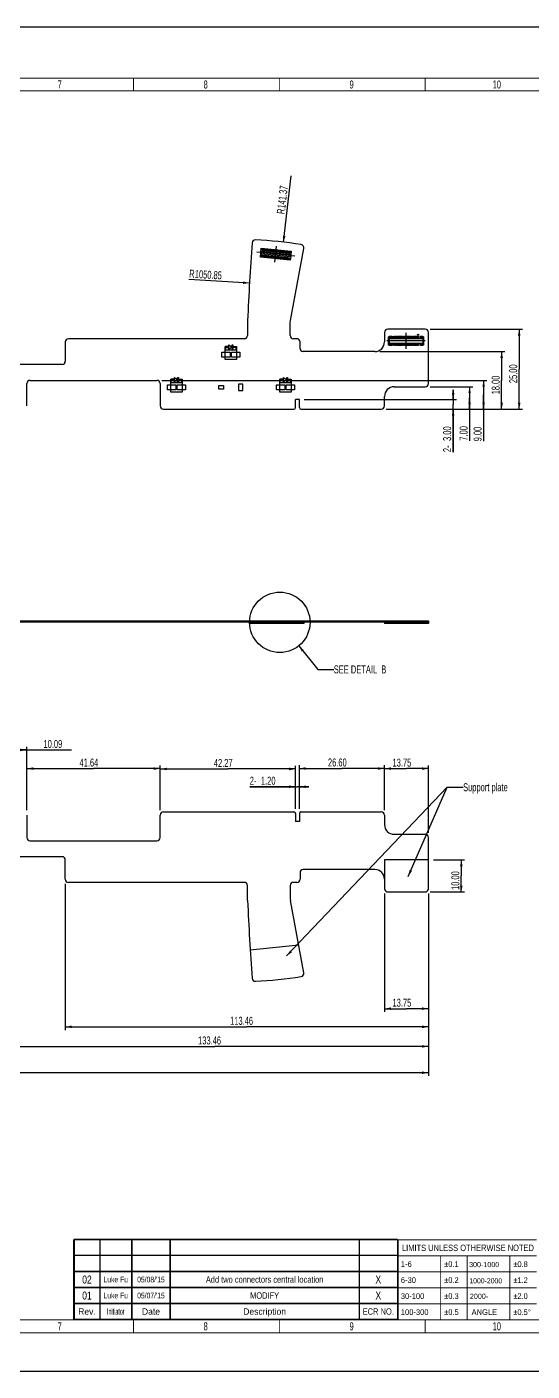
# Model space of a CAD drawing. Extents: x 0 to 1420, y 0 to 420.
# Drawn here: x 301.4 to 459.2, y 0 to 420 of the extents above; entities that cross this region are included whole.
import ezdxf
from ezdxf.enums import TextEntityAlignment as Align

# ---------------------------------------------------------------- set-up
doc = ezdxf.new("R2010")
doc.units = 0
doc.header["$LTSCALE"] = 32.67
doc.layers.get('0').update_dxf_attribs({"linetype": 'CONTINUOUS'})
doc.layers.add('02___PRT_ALL_AXES', color=7, linetype='CONTINUOUS')
doc.layers.add('03___PRT_ALL_CURVES', color=7, linetype='CONTINUOUS')
doc.styles.get("Standard").update_dxf_attribs({"font": 'txt', "width": 0.7})
doc.styles.add('TEXTSTYLE_1', font='txt', dxfattribs={"width": 0.8})
doc.dimstyles.new('DIMSTYLE_1', dxfattribs={"dimtxt": 2.5, "dimasz": 2, "dimexe": 0.18, "dimexo": 0.0625, "dimgap": 0.09, "dimtad": 1, "dimzin": 0, "dimtxsty": 'STANDARD', "dimblk": '_ARROW_FILLED', "dimblk1": '_ARROW_FILLED', "dimblk2": '_ARROW_FILLED', "dimcen": 0.09, "dimazin": 3, "dimtp": 0.01, "dimtm": 0.01, "dimtfac": 1, "dimtofl": 0, "dimtmove": 0, "dimatfit": 3, "dimtolj": 1, "dimtzin": 0})
doc.dimstyles.new('DIMSTYLE_2', dxfattribs={"dimtxt": 2.5, "dimasz": 2, "dimexe": 0.18, "dimexo": 0.0625, "dimgap": 0.09, "dimtad": 1, "dimzin": 0, "dimtxsty": 'STANDARD', "dimblk": '_ARROW_FILLED', "dimblk1": '_ARROW_FILLED', "dimblk2": '_ARROW_FILLED', "dimcen": 0.09, "dimazin": 3, "dimtp": 0.01, "dimtm": 0.01, "dimtfac": 1, "dimtofl": 0, "dimtmove": 0, "dimatfit": 3, "dimtolj": 1, "dimtzin": 0})

# ---------------------------------------------------------------- blocks, each defined once
blk = doc.blocks.new('_ARROW_FILLED')
at = {"color": 0, "linetype": 'BYBLOCK'}
blk.add_solid([(0, 0), (-1, 0.2), (-1, -0.2)], dxfattribs=at)
blk = doc.blocks.new('*D0')
at = {"color": 2, "linetype": 'CONTINUOUS'}
blk.add_line((381.55, 352.73), (383.94, 373.5), dxfattribs=at)
at = {"color": 2, "linetype": 'CONTINUOUS', "xscale": 2, "yscale": 2, "zscale": 2, "rotation": 263.4158426928}
blk.add_blockref('_ARROW_FILLED', (381.55, 352.73), dxfattribs=at)
at = {"color": 2, "linetype": 'CONTINUOUS', "width": 0.7}
for s, p in [('141.37', (382.12, 363.14)), ('R', (381.92, 361.4))]:
    blk.add_text(s, height=2.5, rotation=83.4158, dxfattribs=at).set_placement(p)
blk = doc.blocks.new('*D1')
at = {"color": 2, "linetype": 'CONTINUOUS'}
blk.add_line((370.95, 339.96), (352.01, 341.02), dxfattribs=at)
at = {"color": 2, "linetype": 'CONTINUOUS', "xscale": 2, "yscale": 2, "zscale": 2, "rotation": 356.8025105806}
blk.add_blockref('_ARROW_FILLED', (370.95, 339.96), dxfattribs=at)
at = {"color": 2, "linetype": 'CONTINUOUS', "width": 0.7}
for s, p in [('R', (352.05, 341.65)), ('1050.85', (353.8, 341.55))]:
    blk.add_text(s, height=2.5, rotation=-3.1975, dxfattribs=at).set_placement(p)
blk = doc.blocks.new('*D2')
at = {"color": 2, "linetype": 'CONTINUOUS'}
for p, q in [((388.02, 303.56), (435.56, 303.56)), ((434.56, 303.56), (434.56, 306.56)), ((434.56, 306.56), (434.56, 302.06)), ((413.62, 300.56), (435.56, 300.56)), ((434.56, 287.13), (434.56, 302.06)), ((434.56, 300.56), (434.56, 287.13))]:
    blk.add_line(p, q, dxfattribs=at)
at = {"color": 2, "linetype": 'CONTINUOUS', "xscale": 2, "yscale": 2, "zscale": 2}
for p, rotation in [((434.56, 303.56), 270), ((434.56, 300.56), 90)]:
    blk.add_blockref('_ARROW_FILLED', p, dxfattribs=dict(at, rotation=rotation))
at = {"color": 2, "linetype": 'CONTINUOUS', "width": 0.7}
for s, p in [('3.00', (433.93, 290.63)), ('2-', (433.93, 287.13))]:
    blk.add_text(s, height=2.5, rotation=90, dxfattribs=at).set_placement(p)
blk = doc.blocks.new('*D3')
at = {"color": 2, "linetype": 'CONTINUOUS'}
for p, q in [((427.37, 307.56), (440.7, 307.56)), ((439.7, 307.56), (439.7, 304.06)), ((439.7, 300.56), (439.7, 304.06)), ((439.7, 304.06), (439.7, 290.71)), ((413.62, 300.56), (440.7, 300.56))]:
    blk.add_line(p, q, dxfattribs=at)
at = {"color": 2, "linetype": 'CONTINUOUS', "xscale": 2, "yscale": 2, "zscale": 2}
for p, rotation in [((439.7, 307.56), 90), ((439.7, 300.56), 270)]:
    blk.add_blockref('_ARROW_FILLED', p, dxfattribs=dict(at, rotation=rotation))
at = {"color": 2, "linetype": 'CONTINUOUS', "width": 0.7}
blk.add_text('7.00', height=2.5, rotation=90, dxfattribs=at).set_placement((439.08, 290.71))
blk = doc.blocks.new('*D4')
at = {"color": 2, "linetype": 'CONTINUOUS'}
for p, q in [((343.55, 309.56), (445.08, 309.56)), ((444.08, 309.56), (444.08, 305.06)), ((444.08, 300.56), (444.08, 305.06)), ((444.08, 305.06), (444.08, 290.51)), ((413.62, 300.56), (445.08, 300.56))]:
    blk.add_line(p, q, dxfattribs=at)
at = {"color": 2, "linetype": 'CONTINUOUS', "xscale": 2, "yscale": 2, "zscale": 2}
for p, rotation in [((444.08, 309.56), 90), ((444.08, 300.56), 270)]:
    blk.add_blockref('_ARROW_FILLED', p, dxfattribs=dict(at, rotation=rotation))
at = {"color": 2, "linetype": 'CONTINUOUS', "width": 0.7}
blk.add_text('9.00', height=2.5, rotation=90, dxfattribs=at).set_placement((443.45, 290.51))
blk = doc.blocks.new('*D5')
at = {"color": 2, "linetype": 'CONTINUOUS'}
for p, q in [((411.62, 318.56), (450.71, 318.56)), ((449.71, 318.56), (449.71, 309.56)), ((449.71, 300.56), (449.71, 309.56)), ((413.62, 300.56), (450.71, 300.56))]:
    blk.add_line(p, q, dxfattribs=at)
at = {"color": 2, "linetype": 'CONTINUOUS', "xscale": 2, "yscale": 2, "zscale": 2}
for p, rotation in [((449.71, 318.56), 90), ((449.71, 300.56), 270)]:
    blk.add_blockref('_ARROW_FILLED', p, dxfattribs=dict(at, rotation=rotation))
at = {"color": 2, "linetype": 'CONTINUOUS', "width": 0.7}
blk.add_text('18.00', height=2.5, rotation=90, dxfattribs=at).set_placement((449.09, 305.18))
blk = doc.blocks.new('*D6')
at = {"color": 2, "linetype": 'CONTINUOUS'}
for p, q in [((427.37, 325.56), (456.19, 325.56)), ((455.19, 325.56), (455.19, 313.06)), ((455.19, 300.56), (455.19, 313.06)), ((413.62, 300.56), (456.19, 300.56))]:
    blk.add_line(p, q, dxfattribs=at)
at = {"color": 2, "linetype": 'CONTINUOUS', "xscale": 2, "yscale": 2, "zscale": 2}
for p, rotation in [((455.19, 325.56), 90), ((455.19, 300.56), 270)]:
    blk.add_blockref('_ARROW_FILLED', p, dxfattribs=dict(at, rotation=rotation))
at = {"color": 2, "linetype": 'CONTINUOUS', "width": 0.7}
blk.add_text('25.00', height=2.5, rotation=90, dxfattribs=at).set_placement((454.56, 308.68))
blk = doc.blocks.new('*D22')
at = {"color": 2, "linetype": 'CONTINUOUS'}
for p, q in [((291.32, 175.22), (291.32, 195.09)), ((291.32, 194.09), (296.36, 194.09)), ((301.41, 194.09), (296.36, 194.09)), ((296.36, 194.09), (315.35, 194.09)), ((301.41, 175.22), (301.41, 195.09))]:
    blk.add_line(p, q, dxfattribs=at)
at = {"color": 2, "linetype": 'CONTINUOUS', "xscale": 2, "yscale": 2, "zscale": 2, "rotation": 180}
blk.add_blockref('_ARROW_FILLED', (291.32, 194.09), dxfattribs=at)
at = {"color": 2, "linetype": 'CONTINUOUS', "xscale": 2, "yscale": 2, "zscale": 2}
blk.add_blockref('_ARROW_FILLED', (301.41, 194.09), dxfattribs=at)
at = {"color": 2, "linetype": 'CONTINUOUS', "width": 0.7}
blk.add_text('10.09', height=2.5, dxfattribs=at).set_placement((306.6, 194.71))
blk = doc.blocks.new('*D23')
at = {"color": 2, "linetype": 'CONTINUOUS'}
for p, q in [((301.41, 175.22), (301.41, 189.26)), ((343.05, 175.22), (343.05, 189.26)), ((301.41, 188.26), (322.23, 188.26)), ((343.05, 188.26), (322.23, 188.26))]:
    blk.add_line(p, q, dxfattribs=at)
at = {"color": 2, "linetype": 'CONTINUOUS', "xscale": 2, "yscale": 2, "zscale": 2, "rotation": 180}
blk.add_blockref('_ARROW_FILLED', (301.41, 188.26), dxfattribs=at)
at = {"color": 2, "linetype": 'CONTINUOUS', "xscale": 2, "yscale": 2, "zscale": 2}
blk.add_blockref('_ARROW_FILLED', (343.05, 188.26), dxfattribs=at)
at = {"color": 2, "linetype": 'CONTINUOUS', "width": 0.7}
blk.add_text('41.64', height=2.5, dxfattribs=at).set_placement((317.85, 188.89))
blk = doc.blocks.new('*D24')
at = {"color": 2, "linetype": 'CONTINUOUS'}
for p, q in [((343.05, 175.22), (343.05, 189.14)), ((385.32, 175.72), (385.32, 189.14)), ((343.05, 188.14), (364.18, 188.14)), ((385.32, 188.14), (364.18, 188.14))]:
    blk.add_line(p, q, dxfattribs=at)
at = {"color": 2, "linetype": 'CONTINUOUS', "xscale": 2, "yscale": 2, "zscale": 2, "rotation": 180}
blk.add_blockref('_ARROW_FILLED', (343.05, 188.14), dxfattribs=at)
at = {"color": 2, "linetype": 'CONTINUOUS', "xscale": 2, "yscale": 2, "zscale": 2}
blk.add_blockref('_ARROW_FILLED', (385.32, 188.14), dxfattribs=at)
at = {"color": 2, "linetype": 'CONTINUOUS', "width": 0.7}
blk.add_text('42.27', height=2.5, dxfattribs=at).set_placement((359.81, 188.77))
blk = doc.blocks.new('*D25')
at = {"color": 2, "linetype": 'CONTINUOUS'}
for p, q in [((385.32, 182.58), (371.02, 182.58)), ((371.02, 182.58), (385.92, 182.58)), ((385.32, 175.72), (385.32, 183.58)), ((389.52, 182.58), (385.92, 182.58)), ((386.52, 175.72), (386.52, 183.58)), ((386.52, 182.58), (389.52, 182.58))]:
    blk.add_line(p, q, dxfattribs=at)
at = {"color": 2, "linetype": 'CONTINUOUS', "xscale": 2, "yscale": 2, "zscale": 2}
blk.add_blockref('_ARROW_FILLED', (385.32, 182.58), dxfattribs=at)
at = {"color": 2, "linetype": 'CONTINUOUS', "xscale": 2, "yscale": 2, "zscale": 2, "rotation": 180}
blk.add_blockref('_ARROW_FILLED', (386.52, 182.58), dxfattribs=at)
at = {"color": 2, "linetype": 'CONTINUOUS', "width": 0.7}
for s, p in [('2-', (371.02, 183.21)), ('1.20', (374.52, 183.21))]:
    blk.add_text(s, height=2.5, dxfattribs=at).set_placement(p)
blk = doc.blocks.new('*D26')
at = {"color": 2, "linetype": 'CONTINUOUS'}
for p, q in [((386.52, 175.72), (386.52, 189.28)), ((413.12, 175.22), (413.12, 189.28)), ((386.52, 188.28), (399.82, 188.28)), ((413.12, 188.28), (399.82, 188.28))]:
    blk.add_line(p, q, dxfattribs=at)
at = {"color": 2, "linetype": 'CONTINUOUS', "xscale": 2, "yscale": 2, "zscale": 2, "rotation": 180}
blk.add_blockref('_ARROW_FILLED', (386.52, 188.28), dxfattribs=at)
at = {"color": 2, "linetype": 'CONTINUOUS', "xscale": 2, "yscale": 2, "zscale": 2}
blk.add_blockref('_ARROW_FILLED', (413.12, 188.28), dxfattribs=at)
at = {"color": 2, "linetype": 'CONTINUOUS', "width": 0.7}
blk.add_text('26.60', height=2.5, dxfattribs=at).set_placement((395.45, 188.91))
blk = doc.blocks.new('*D27')
at = {"color": 2, "linetype": 'CONTINUOUS'}
for p, q in [((413.12, 175.22), (413.12, 189.25)), ((426.87, 168.22), (426.87, 189.25)), ((413.12, 188.25), (419.99, 188.25)), ((426.87, 188.25), (419.99, 188.25))]:
    blk.add_line(p, q, dxfattribs=at)
at = {"color": 2, "linetype": 'CONTINUOUS', "xscale": 2, "yscale": 2, "zscale": 2, "rotation": 180}
blk.add_blockref('_ARROW_FILLED', (413.12, 188.25), dxfattribs=at)
at = {"color": 2, "linetype": 'CONTINUOUS', "xscale": 2, "yscale": 2, "zscale": 2}
blk.add_blockref('_ARROW_FILLED', (426.87, 188.25), dxfattribs=at)
at = {"color": 2, "linetype": 'CONTINUOUS', "width": 0.7}
blk.add_text('13.75', height=2.5, dxfattribs=at).set_placement((415.62, 188.87))
blk = doc.blocks.new('*D28')
at = {"color": 2, "linetype": 'CONTINUOUS'}
for p, q in [((428.37, 159.72), (438.11, 159.72)), ((437.11, 159.72), (437.11, 154.72)), ((437.11, 149.72), (437.11, 154.72)), ((427.37, 149.72), (438.11, 149.72))]:
    blk.add_line(p, q, dxfattribs=at)
at = {"color": 2, "linetype": 'CONTINUOUS', "xscale": 2, "yscale": 2, "zscale": 2}
for p, rotation in [((437.11, 159.72), 90), ((437.11, 149.72), 270)]:
    blk.add_blockref('_ARROW_FILLED', p, dxfattribs=dict(at, rotation=rotation))
at = {"color": 2, "linetype": 'CONTINUOUS', "width": 0.7}
blk.add_text('10.00', height=2.5, rotation=90, dxfattribs=at).set_placement((436.49, 150.34))
blk = doc.blocks.new('*D29')
at = {"color": 2, "linetype": 'CONTINUOUS'}
for p, q in [((413.12, 149.22), (413.12, 112.24)), ((426.87, 149.22), (426.87, 112.24)), ((413.12, 113.24), (419.99, 113.24)), ((426.87, 113.24), (419.99, 113.24))]:
    blk.add_line(p, q, dxfattribs=at)
at = {"color": 2, "linetype": 'CONTINUOUS', "xscale": 2, "yscale": 2, "zscale": 2}
for p, rotation in [((413.12, 113.24), 179.9999999998), ((426.87, 113.24), 359.9999999998)]:
    blk.add_blockref('_ARROW_FILLED', p, dxfattribs=dict(at, rotation=rotation))
at = {"color": 2, "linetype": 'CONTINUOUS', "width": 0.7}
blk.add_text('13.75', height=2.5, dxfattribs=at).set_placement((415.62, 113.86))
blk = doc.blocks.new('*D30')
at = {"color": 2, "linetype": 'CONTINUOUS'}
for p, q in [((313.41, 152.22), (313.41, 106.57)), ((426.87, 149.22), (426.87, 106.57)), ((313.41, 107.57), (370.14, 107.57)), ((426.87, 107.57), (370.14, 107.57))]:
    blk.add_line(p, q, dxfattribs=at)
at = {"color": 2, "linetype": 'CONTINUOUS', "xscale": 2, "yscale": 2, "zscale": 2}
for p, rotation in [((313.41, 107.57), 179.9999999998), ((426.87, 107.57), 359.9999999998)]:
    blk.add_blockref('_ARROW_FILLED', p, dxfattribs=dict(at, rotation=rotation))
at = {"color": 2, "linetype": 'CONTINUOUS', "width": 0.7}
blk.add_text('113.46', height=2.5, dxfattribs=at).set_placement((364.89, 108.2))
blk = doc.blocks.new('*D31')
at = {"color": 2, "linetype": 'CONTINUOUS'}
for p, q in [((293.41, 152.22), (293.41, 100.45)), ((426.87, 149.22), (426.87, 100.45)), ((293.41, 101.45), (360.14, 101.45)), ((426.87, 101.45), (360.14, 101.45))]:
    blk.add_line(p, q, dxfattribs=at)
at = {"color": 2, "linetype": 'CONTINUOUS', "xscale": 2, "yscale": 2, "zscale": 2}
for p, rotation in [((293.41, 101.45), 179.9999999998), ((426.87, 101.45), 359.9999999998)]:
    blk.add_blockref('_ARROW_FILLED', p, dxfattribs=dict(at, rotation=rotation))
at = {"color": 2, "linetype": 'CONTINUOUS', "width": 0.7}
blk.add_text('133.46', height=2.5, dxfattribs=at).set_placement((354.89, 102.07))
blk = doc.blocks.new('*D35')
at = {"color": 2, "linetype": 'CONTINUOUS'}
for p, q in [((81.44, 156.22), (81.44, 92.23)), ((426.87, 149.22), (426.87, 92.23)), ((81.44, 93.23), (254.16, 93.23)), ((426.87, 93.23), (254.16, 93.23))]:
    blk.add_line(p, q, dxfattribs=at)
at = {"color": 2, "linetype": 'CONTINUOUS', "xscale": 2, "yscale": 2, "zscale": 2}
for p, rotation in [((81.44, 93.23), 179.9999999998), ((426.87, 93.23), 359.9999999998)]:
    blk.add_blockref('_ARROW_FILLED', p, dxfattribs=dict(at, rotation=rotation))
at = {"color": 2, "linetype": 'CONTINUOUS', "width": 0.7}
blk.add_text('345.43', height=2.5, dxfattribs=at).set_placement((248.91, 93.86))

msp = doc.modelspace()

# ---------------------------------------------------------------- linework, layer by layer
at = {"color": 7, "linetype": 'CONTINUOUS'}
for p, q in [((0, 420), (594, 420)), ((383.786, 328.28), (387.909, 350.808)), ((386.52, 303.559), (385.32, 303.559)), ((385.32, 301.059), (385.32, 303.559)), ((386.52, 301.059), (386.52, 303.559)), ((344.049, 300.559), (384.82, 300.559)), ((387.02, 300.559), (412.121, 300.559)), ((344.049, 234.4), (412.121, 234.4)), ((344.049, 234.1), (412.121, 234.1)), ((371.167, 234.1), (371.167, 233.6)), ((387.923, 233.6), (371.167, 233.6)), ((384.82, 234.1), (384.82, 234.4)), ((385.32, 234.1), (385.32, 234.4)), ((386.334, 234.1), (386.334, 233.6)), ((386.52, 234.4), (386.52, 234.1)), ((387.02, 234.4), (387.02, 234.1)), ((387.909, 234.1), (387.909, 233.6)), ((387.925, 234.1), (387.925, 233.6)), ((413.12, 234.1), (413.12, 233.6)), ((426.869, 233.6), (413.12, 233.6)), ((426.869, 234.1), (426.869, 233.6)), ((344.049, 174.718), (384.82, 174.718)), ((385.32, 174.218), (385.32, 171.718)), ((386.52, 174.218), (386.52, 171.718)), ((387.02, 174.718), (412.121, 174.718)), ((386.52, 171.718), (385.32, 171.718)), ((426.869, 150.718), (426.869, 166.718)), ((426.869, 159.718), (413.12, 159.718)), ((413.12, 159.718), (413.12, 150.718)), ((414.121, 149.718), (425.869, 149.718)), ((387.909, 124.469), (383.786, 146.997)), ((386.334, 133.072), (371.167, 131.539)), ((0, 0), (594, 0))]:
    msp.add_line(p, q, dxfattribs=at)
at = {"color": 2, "linetype": 'CONTINUOUS'}
for p, q in [((386.335, 226.609), (392.274, 219.246)), ((392.274, 219.246), (397.274, 219.246)), ((382.53, 129.705), (432.684, 182.427)), ((420.517, 154.579), (432.684, 182.427)), ((432.684, 182.427), (437.684, 182.427)), ((432.684, 182.427), (437.684, 182.427)), ((417.174, 41.115), (316.174, 41.115)), ((316.174, 41.115), (316.174, 16.115)), ((324.174, 41.115), (324.174, 16.115)), ((334.174, 41.115), (334.174, 16.115)), ((346.174, 41.115), (346.174, 16.115)), ((405.174, 41.115), (405.174, 16.115)), ((417.174, 41.115), (417.174, 16.115)), ((417.174, 36.115), (316.174, 36.115)), ((417.174, 31.115), (316.174, 31.115)), ((417.174, 26.115), (316.174, 26.115)), ((417.174, 21.115), (316.174, 21.115)), ((417.174, 16.115), (316.174, 16.115))]:
    msp.add_line(p, q, dxfattribs=at)
at = {"color": 7, "linetype": 'CONTINUOUS', "const_width": 0.3}
for points in [[(565.1, 404), (13.1, 404)], [(561.1, 400), (17.1, 400)], [(316.005, 41.141), (316.005, 16.21)], [(316.143, 41), (460.6, 41)], [(324.217, 41), (324.217, 16)], [(334.113, 41), (334.113, 16)], [(346.082, 41), (346.082, 16)], [(405.152, 41), (405.152, 16)], [(417.351, 16), (417.351, 41)], [(316.005, 36.178), (417.351, 36.178)], [(316.005, 31.034), (417.351, 31.034)], [(417.351, 26), (316.005, 26)], [(417.351, 21), (316.005, 21)], [(561.1, 16), (17.1, 16)], [(565.1, 12), (13.1, 12)]]:
    msp.add_lwpolyline(points, dxfattribs=at)
at = {"color": 5, "linetype": 'CONTINUOUS', "const_width": 0.3}
for points in [[(334.683, 400), (334.683, 404)], [(380.267, 400), (380.267, 404)], [(425.85, 400), (425.85, 404)], [(417.351, 36), (460.6, 36)], [(430.663, 36), (430.663, 16)], [(438.976, 36), (438.976, 16)], [(452.288, 36), (452.288, 16)], [(417.351, 31), (460.6, 31)], [(417.351, 26), (460.6, 26)], [(417.351, 21), (460.6, 21)], [(334.683, 12), (334.683, 16)], [(380.267, 12), (380.267, 16)], [(425.85, 12), (425.85, 16)]]:
    msp.add_lwpolyline(points, dxfattribs=at)
at = {"color": 2, "linetype": 'CONTINUOUS'}
msp.add_circle((380.414, 233.951), 9.432, dxfattribs=at)
at = {"color": 7, "linetype": 'CONTINUOUS'}
for centre, radius, start, end in [((372.725, 352.463), 1, 86.98276, 176.116), ((365.337, 212.293), 141.365, 81.15258, 86.98276), ((1420.159, 281.35), 1050.845, 176.116, 177.440533), ((386.925, 350.988), 1, 349.62814, 81.15258), ((384.82, 301.059), 0.5, 270, 360), ((387.02, 301.059), 0.5, 180, 270), ((384.82, 174.218), 0.5, 0, 90), ((387.02, 174.218), 0.5, 90, 180), ((410.12, 153.718), 3, 0, 90.00102), ((414.12, 150.718), 1, 180.00332, 270.01123), ((425.869, 150.718), 1, 269.99957, 0.00043), ((1420.159, 193.927), 1050.845, 182.559467, 183.884), ((372.725, 122.814), 1, 183.884, 273.01724), ((365.337, 262.984), 141.365, 273.01724, 278.84742), ((386.925, 124.289), 1, 278.84742, 10.37186)]:
    msp.add_arc(centre, radius, start, end, dxfattribs=at)
at = {"color": 2, "linetype": 'CONTINUOUS'}
for points in [[(387.902, 225.303), (386.335, 226.609), (387.279, 224.801)], [(420.952, 156.572), (420.517, 154.579), (421.685, 156.252)], [(383.619, 131.43), (382.53, 129.705), (384.199, 130.878)]]:
    msp.add_solid(points, dxfattribs=at)
at = {"layer": '02___PRT_ALL_AXES', "color": 7, "linetype": 'CONTINUOUS'}
for p, q in [((370.362, 328.277), (370.335, 327.659)), ((370.335, 327.659), (370.335, 323.559)), ((383.688, 327.659), (383.786, 328.28)), ((383.688, 323.559), (383.688, 327.659)), ((413.12, 324.559), (413.12, 321.559)), ((425.869, 325.559), (414.121, 325.559)), ((426.869, 308.559), (426.869, 324.559)), ((313.409, 321.559), (313.409, 315.559)), ((369.335, 322.559), (314.409, 322.559)), ((385.729, 322.559), (384.687, 322.559)), ((386.729, 319.559), (386.729, 321.559)), ((410.12, 318.559), (387.729, 318.559)), ((312.409, 314.559), (294.409, 314.559)), ((301.409, 301.559), (301.409, 308.559)), ((302.409, 309.559), (342.049, 309.559)), ((343.049, 308.559), (343.049, 301.559)), ((416.121, 307.559), (425.869, 307.559)), ((413.12, 301.559), (413.12, 304.559)), ((190.499, 234.4), (344.049, 234.4)), ((190.499, 234.1), (344.049, 234.1)), ((301.409, 234.4), (301.409, 234.1)), ((302.409, 234.4), (302.409, 234.1)), ((342.049, 234.4), (342.049, 234.1)), ((343.049, 234.4), (343.049, 234.1)), ((344.049, 234.4), (344.049, 234.1)), ((412.121, 234.4), (426.869, 234.4)), ((412.121, 234.4), (412.121, 234.1)), ((412.121, 234.1), (426.869, 234.1)), ((413.12, 234.4), (413.12, 234.1)), ((416.121, 234.4), (416.121, 234.1)), ((425.869, 234.4), (425.869, 234.1)), ((426.869, 234.4), (426.869, 234.1)), ((301.409, 173.718), (301.409, 166.718)), ((343.049, 166.718), (343.049, 173.718)), ((413.12, 173.718), (413.12, 170.718)), ((302.409, 165.718), (342.049, 165.718)), ((416.121, 167.718), (425.869, 167.718)), ((312.409, 160.718), (294.409, 160.718)), ((313.409, 153.718), (313.409, 159.718)), ((386.729, 155.718), (386.729, 153.718)), ((410.12, 156.718), (387.729, 156.718)), ((369.335, 152.718), (314.409, 152.718)), ((370.335, 147.618), (370.335, 151.718)), ((383.688, 151.718), (383.688, 147.618)), ((385.729, 152.718), (384.687, 152.718)), ((370.362, 147), (370.335, 147.618)), ((383.688, 147.618), (383.786, 146.997))]:
    msp.add_line(p, q, dxfattribs=at)
for centre, radius, start, end in [((369.335, 323.559), 1, 270.00045, 359.99955), ((384.688, 323.558), 0.999, 179.95103, 269.94701), ((414.12, 324.559), 1, 89.98877, 179.99668), ((425.869, 324.559), 1, 359.99957, 90.00043), ((314.409, 321.559), 1, 90, 180), ((385.729, 321.559), 1, 359.99908, 90.00092), ((387.729, 319.559), 1, 180.00094, 269.99906), ((410.12, 321.559), 3, 269.99898, 0.00102), ((312.409, 315.559), 1, 270, 360), ((302.409, 308.559), 1, 89.99908, 180.00092), ((342.049, 308.559), 1, 359.9982, 90.0018), ((416.12, 304.559), 3, 89.99655, 179.9986), ((425.869, 308.559), 1, 269.99771, 0.00229), ((344.049, 301.559), 1, 180.00172, 269.99828), ((412.12, 301.559), 1, 270.01076, 0.0038), ((344.049, 173.718), 1, 90.00172, 179.99828), ((412.12, 173.718), 1, 359.9962, 89.98924), ((416.12, 170.718), 3, 180.0014, 270.00345), ((302.409, 166.718), 1, 179.99908, 270.00092), ((342.049, 166.718), 1, 269.9982, 0.0018), ((425.869, 166.718), 1, 359.99771, 90.00229), ((312.409, 159.718), 1, 0, 90), ((387.729, 155.718), 1, 90.00094, 179.99906), ((314.409, 153.718), 1, 180, 270), ((369.335, 151.718), 1, 0.00045, 89.99955), ((384.688, 151.719), 0.999, 90.05299, 180.04897), ((385.729, 153.718), 1, 269.99908, 0.00092)]:
    msp.add_arc(centre, radius, start, end, dxfattribs=at)
at = {"layer": '03___PRT_ALL_CURVES', "color": 4, "linetype": 'CONTINUOUS'}
for p, q in [((385.131, 348.347), (373.197, 349.603)), ((374.344, 348.077), (374.636, 350.856)), ((374.636, 350.856), (383.983, 349.874)), ((374.703, 349.061), (374.783, 349.819)), ((383.544, 348.132), (374.703, 349.061)), ((374.776, 348.761), (375.004, 348.761)), ((374.776, 348.228), (374.776, 348.761)), ((374.783, 349.819), (383.624, 348.89)), ((374.969, 350.601), (375.198, 350.601)), ((374.969, 350.068), (374.969, 350.601)), ((375.198, 350.068), (374.969, 350.068)), ((375.004, 348.761), (375.004, 348.228)), ((375.173, 348.72), (375.402, 348.72)), ((375.173, 348.186), (375.173, 348.72)), ((375.198, 350.601), (375.198, 350.068)), ((375.367, 350.56), (375.595, 350.56)), ((375.367, 350.026), (375.367, 350.56)), ((375.595, 350.026), (375.367, 350.026)), ((375.402, 348.72), (375.402, 348.186)), ((375.571, 348.678), (375.8, 348.678)), ((375.571, 348.144), (375.571, 348.678)), ((375.595, 350.56), (375.595, 350.026)), ((375.765, 350.518), (375.993, 350.518)), ((375.765, 349.984), (375.765, 350.518)), ((375.993, 349.984), (375.765, 349.984)), ((375.8, 348.678), (375.8, 348.144)), ((375.969, 348.636), (376.198, 348.636)), ((375.969, 348.103), (375.969, 348.636)), ((375.993, 350.518), (375.993, 349.984)), ((376.162, 350.476), (376.391, 350.476)), ((376.162, 349.943), (376.162, 350.476)), ((376.391, 349.943), (376.162, 349.943)), ((376.198, 348.636), (376.198, 348.103)), ((376.391, 350.476), (376.391, 349.943)), ((376.56, 350.434), (376.789, 350.434)), ((376.56, 349.901), (376.56, 350.434)), ((376.789, 349.901), (376.56, 349.901)), ((376.789, 350.434), (376.789, 349.901)), ((376.958, 350.392), (377.187, 350.392)), ((376.958, 349.859), (376.958, 350.392)), ((377.187, 349.859), (376.958, 349.859)), ((377.187, 350.392), (377.187, 349.859)), ((377.356, 350.351), (377.585, 350.351)), ((377.356, 349.817), (377.356, 350.351)), ((377.585, 349.817), (377.356, 349.817)), ((377.585, 350.351), (377.585, 349.817)), ((377.754, 350.309), (377.982, 350.309)), ((377.754, 349.775), (377.754, 350.309)), ((377.982, 349.775), (377.754, 349.775)), ((377.982, 350.309), (377.982, 349.775)), ((378.151, 350.267), (378.38, 350.267)), ((378.151, 349.734), (378.151, 350.267)), ((378.38, 349.734), (378.151, 349.734)), ((378.38, 350.267), (378.38, 349.734)), ((378.549, 350.225), (378.778, 350.225)), ((378.549, 349.692), (378.549, 350.225)), ((378.778, 349.692), (378.549, 349.692)), ((378.778, 350.225), (378.778, 349.692)), ((378.902, 346.489), (379.425, 351.461)), ((378.947, 350.183), (379.176, 350.183)), ((378.947, 349.65), (378.947, 350.183)), ((379.176, 349.65), (378.947, 349.65)), ((379.176, 350.183), (379.176, 349.65)), ((379.345, 350.141), (379.573, 350.141)), ((379.345, 349.608), (379.345, 350.141)), ((379.573, 349.608), (379.345, 349.608)), ((379.573, 350.141), (379.573, 349.608)), ((379.743, 350.1), (379.971, 350.1)), ((379.743, 349.566), (379.743, 350.1)), ((379.971, 349.566), (379.743, 349.566)), ((379.971, 350.1), (379.971, 349.566)), ((380.141, 350.058), (380.369, 350.058)), ((380.141, 349.525), (380.141, 350.058)), ((380.369, 349.525), (380.141, 349.525)), ((380.369, 350.058), (380.369, 349.525)), ((380.538, 350.016), (380.767, 350.016)), ((380.538, 349.483), (380.538, 350.016)), ((380.767, 349.483), (380.538, 349.483)), ((380.767, 350.016), (380.767, 349.483)), ((380.936, 349.974), (381.165, 349.974)), ((380.936, 349.441), (380.936, 349.974)), ((381.165, 349.441), (380.936, 349.441)), ((381.165, 349.974), (381.165, 349.441)), ((381.334, 349.932), (381.562, 349.932)), ((381.334, 349.399), (381.334, 349.932)), ((381.562, 349.399), (381.334, 349.399)), ((381.562, 349.932), (381.562, 349.399)), ((381.732, 349.891), (381.96, 349.891)), ((381.732, 349.357), (381.732, 349.891)), ((381.96, 349.357), (381.732, 349.357)), ((381.96, 349.891), (381.96, 349.357)), ((382.13, 349.849), (382.358, 349.849)), ((382.13, 349.315), (382.13, 349.849)), ((382.358, 349.315), (382.13, 349.315)), ((382.358, 349.849), (382.358, 349.315)), ((382.527, 349.807), (382.756, 349.807)), ((382.527, 349.274), (382.527, 349.807)), ((382.756, 349.274), (382.527, 349.274)), ((382.756, 349.807), (382.756, 349.274)), ((382.925, 349.765), (383.154, 349.765)), ((382.925, 349.232), (382.925, 349.765)), ((383.154, 349.232), (382.925, 349.232)), ((383.154, 349.765), (383.154, 349.232)), ((383.323, 349.723), (383.552, 349.723)), ((383.323, 349.19), (383.323, 349.723)), ((383.552, 349.19), (383.323, 349.19)), ((383.624, 348.89), (383.544, 348.132)), ((383.552, 349.723), (383.552, 349.19)), ((383.863, 348.737), (383.584, 348.511)), ((383.983, 349.874), (383.863, 348.737)), ((383.691, 347.095), (374.344, 348.077)), ((375.004, 348.228), (374.776, 348.228)), ((375.402, 348.186), (375.173, 348.186)), ((375.8, 348.144), (375.571, 348.144)), ((376.198, 348.103), (375.969, 348.103)), ((376.367, 348.594), (376.595, 348.594)), ((376.367, 348.061), (376.367, 348.594)), ((376.595, 348.061), (376.367, 348.061)), ((376.595, 348.594), (376.595, 348.061)), ((376.765, 348.552), (376.993, 348.552)), ((376.765, 348.019), (376.765, 348.552)), ((376.993, 348.019), (376.765, 348.019)), ((376.993, 348.552), (376.993, 348.019)), ((377.162, 348.511), (377.391, 348.511)), ((377.162, 347.977), (377.162, 348.511)), ((377.391, 347.977), (377.162, 347.977)), ((377.391, 348.511), (377.391, 347.977)), ((377.56, 348.469), (377.789, 348.469)), ((377.56, 347.935), (377.56, 348.469)), ((377.789, 347.935), (377.56, 347.935)), ((377.789, 348.469), (377.789, 347.935)), ((377.958, 348.427), (378.187, 348.427)), ((377.958, 347.893), (377.958, 348.427)), ((378.187, 347.893), (377.958, 347.893)), ((378.187, 348.427), (378.187, 347.893)), ((378.356, 348.385), (378.585, 348.385)), ((378.356, 347.852), (378.356, 348.385)), ((378.585, 347.852), (378.356, 347.852)), ((378.585, 348.385), (378.585, 347.852)), ((378.754, 348.343), (378.983, 348.343)), ((378.754, 347.81), (378.754, 348.343)), ((378.983, 347.81), (378.754, 347.81)), ((378.983, 348.343), (378.983, 347.81)), ((379.151, 348.302), (379.38, 348.302)), ((379.151, 347.768), (379.151, 348.302)), ((379.38, 347.768), (379.151, 347.768)), ((379.38, 348.302), (379.38, 347.768)), ((379.549, 348.26), (379.778, 348.26)), ((379.549, 347.726), (379.549, 348.26)), ((379.778, 347.726), (379.549, 347.726)), ((379.778, 348.26), (379.778, 347.726)), ((379.947, 348.218), (380.176, 348.218)), ((379.947, 347.684), (379.947, 348.218)), ((380.176, 347.684), (379.947, 347.684)), ((380.176, 348.218), (380.176, 347.684)), ((380.345, 348.176), (380.574, 348.176)), ((380.345, 347.643), (380.345, 348.176)), ((380.574, 347.643), (380.345, 347.643)), ((380.574, 348.176), (380.574, 347.643)), ((380.743, 348.134), (380.971, 348.134)), ((380.743, 347.601), (380.743, 348.134)), ((380.971, 347.601), (380.743, 347.601)), ((380.971, 348.134), (380.971, 347.601)), ((381.141, 348.092), (381.369, 348.092)), ((381.141, 347.559), (381.141, 348.092)), ((381.369, 347.559), (381.141, 347.559)), ((381.369, 348.092), (381.369, 347.559)), ((381.538, 348.051), (381.767, 348.051)), ((381.538, 347.517), (381.538, 348.051)), ((381.767, 347.517), (381.538, 347.517)), ((381.767, 348.051), (381.767, 347.517)), ((381.936, 348.009), (382.165, 348.009)), ((381.936, 347.475), (381.936, 348.009)), ((382.165, 347.475), (381.936, 347.475)), ((382.165, 348.009), (382.165, 347.475)), ((382.334, 347.967), (382.563, 347.967)), ((382.334, 347.434), (382.334, 347.967)), ((382.563, 347.434), (382.334, 347.434)), ((382.563, 347.967), (382.563, 347.434)), ((382.732, 347.925), (382.96, 347.925)), ((382.732, 347.392), (382.732, 347.925)), ((382.96, 347.392), (382.732, 347.392)), ((382.96, 347.925), (382.96, 347.392)), ((383.13, 347.883), (383.358, 347.883)), ((383.13, 347.35), (383.13, 347.883)), ((383.358, 347.35), (383.13, 347.35)), ((383.358, 347.883), (383.358, 347.35)), ((383.584, 348.511), (383.81, 348.232)), ((383.81, 348.232), (383.691, 347.095)), ((419.853, 319.369), (419.853, 324.369)), ((364.506, 320.099), (363.363, 320.099)), ((363.363, 316.035), (363.363, 320.099)), ((363.49, 319.845), (364.506, 319.845)), ((363.49, 319.083), (363.49, 319.845)), ((364.506, 320.607), (365.522, 319.972)), ((364.506, 319.337), (364.506, 320.607)), ((365.522, 319.972), (364.506, 319.337)), ((365.522, 320.607), (365.776, 320.607)), ((365.522, 319.337), (365.522, 320.607)), ((365.776, 319.337), (365.522, 319.337)), ((365.776, 320.607), (365.776, 319.337)), ((365.776, 320.099), (366.919, 320.099)), ((366.792, 319.845), (365.776, 319.845)), ((366.792, 319.083), (366.792, 319.845)), ((366.919, 320.099), (366.919, 316.035)), ((425.853, 321.869), (413.853, 321.869)), ((414.392, 320.599), (414.392, 323.139)), ((414.622, 323.323), (415.384, 323.323)), ((414.622, 322.815), (414.622, 323.323)), ((415.384, 322.815), (414.622, 322.815)), ((414.622, 320.923), (415.384, 320.923)), ((414.622, 320.415), (414.622, 320.923)), ((415.384, 320.415), (414.622, 320.415)), ((414.646, 322.631), (425.06, 322.631)), ((414.646, 321.107), (414.646, 322.631)), ((425.06, 321.107), (414.646, 321.107)), ((415.384, 323.323), (415.384, 322.815)), ((415.384, 320.923), (415.384, 320.415)), ((415.938, 323.336), (416.167, 323.336)), ((415.938, 322.802), (415.938, 323.336)), ((416.167, 322.802), (415.938, 322.802)), ((415.938, 320.936), (416.167, 320.936)), ((415.938, 320.403), (415.938, 320.936)), ((416.167, 320.403), (415.938, 320.403)), ((416.167, 323.336), (416.167, 322.802)), ((416.167, 320.936), (416.167, 320.403)), ((416.338, 323.336), (416.567, 323.336)), ((416.338, 322.802), (416.338, 323.336)), ((416.567, 322.802), (416.338, 322.802)), ((416.338, 320.936), (416.567, 320.936)), ((416.338, 320.403), (416.338, 320.936)), ((416.567, 320.403), (416.338, 320.403)), ((416.567, 323.336), (416.567, 322.802)), ((416.567, 320.936), (416.567, 320.403)), ((416.738, 323.336), (416.967, 323.336)), ((416.738, 322.802), (416.738, 323.336)), ((416.967, 322.802), (416.738, 322.802)), ((416.738, 320.936), (416.967, 320.936)), ((416.738, 320.403), (416.738, 320.936)), ((416.967, 320.403), (416.738, 320.403)), ((416.967, 323.336), (416.967, 322.802)), ((416.967, 320.936), (416.967, 320.403)), ((417.138, 323.336), (417.367, 323.336)), ((417.138, 322.802), (417.138, 323.336)), ((417.367, 322.802), (417.138, 322.802)), ((417.138, 320.936), (417.367, 320.936)), ((417.138, 320.403), (417.138, 320.936)), ((417.367, 320.403), (417.138, 320.403)), ((417.367, 323.336), (417.367, 322.802)), ((417.367, 320.936), (417.367, 320.403)), ((417.538, 323.336), (417.767, 323.336)), ((417.538, 322.802), (417.538, 323.336)), ((417.767, 322.802), (417.538, 322.802)), ((417.538, 320.936), (417.767, 320.936)), ((417.538, 320.403), (417.538, 320.936)), ((417.767, 320.403), (417.538, 320.403)), ((417.767, 323.336), (417.767, 322.802)), ((417.767, 320.936), (417.767, 320.403)), ((417.938, 323.336), (418.167, 323.336)), ((417.938, 322.802), (417.938, 323.336)), ((418.167, 322.802), (417.938, 322.802)), ((417.938, 320.936), (418.167, 320.936)), ((417.938, 320.403), (417.938, 320.936)), ((418.167, 320.403), (417.938, 320.403)), ((418.167, 323.336), (418.167, 322.802)), ((418.167, 320.936), (418.167, 320.403)), ((418.338, 323.336), (418.567, 323.336)), ((418.338, 322.802), (418.338, 323.336)), ((418.567, 322.802), (418.338, 322.802)), ((418.338, 320.936), (418.567, 320.936)), ((418.338, 320.403), (418.338, 320.936)), ((418.567, 320.403), (418.338, 320.403)), ((418.567, 323.336), (418.567, 322.802)), ((418.567, 320.936), (418.567, 320.403)), ((418.738, 323.336), (418.967, 323.336)), ((418.738, 322.802), (418.738, 323.336)), ((418.967, 322.802), (418.738, 322.802)), ((418.738, 320.936), (418.967, 320.936)), ((418.738, 320.403), (418.738, 320.936)), ((418.967, 320.403), (418.738, 320.403)), ((418.967, 323.336), (418.967, 322.802)), ((418.967, 320.936), (418.967, 320.403)), ((419.138, 323.336), (419.367, 323.336)), ((419.138, 322.802), (419.138, 323.336)), ((419.367, 322.802), (419.138, 322.802)), ((419.138, 320.936), (419.367, 320.936)), ((419.138, 320.403), (419.138, 320.936)), ((419.367, 320.403), (419.138, 320.403)), ((419.367, 323.336), (419.367, 322.802)), ((419.367, 320.936), (419.367, 320.403)), ((419.538, 323.336), (419.767, 323.336)), ((419.538, 322.802), (419.538, 323.336)), ((419.767, 322.802), (419.538, 322.802)), ((419.538, 320.936), (419.767, 320.936)), ((419.538, 320.403), (419.538, 320.936)), ((419.767, 320.403), (419.538, 320.403)), ((419.767, 323.336), (419.767, 322.802)), ((419.767, 320.936), (419.767, 320.403)), ((419.938, 323.336), (420.167, 323.336)), ((419.938, 322.802), (419.938, 323.336)), ((420.167, 322.802), (419.938, 322.802)), ((419.938, 320.936), (420.167, 320.936)), ((419.938, 320.403), (419.938, 320.936)), ((420.167, 320.403), (419.938, 320.403)), ((420.167, 323.336), (420.167, 322.802)), ((420.167, 320.936), (420.167, 320.403)), ((420.338, 323.336), (420.567, 323.336)), ((420.338, 322.802), (420.338, 323.336)), ((420.567, 322.802), (420.338, 322.802)), ((420.338, 320.936), (420.567, 320.936)), ((420.338, 320.403), (420.338, 320.936)), ((420.567, 320.403), (420.338, 320.403)), ((420.567, 323.336), (420.567, 322.802)), ((420.567, 320.936), (420.567, 320.403)), ((420.738, 323.336), (420.967, 323.336)), ((420.738, 322.802), (420.738, 323.336)), ((420.967, 322.802), (420.738, 322.802)), ((420.738, 320.936), (420.967, 320.936)), ((420.738, 320.403), (420.738, 320.936)), ((420.967, 320.403), (420.738, 320.403)), ((420.967, 323.336), (420.967, 322.802)), ((420.967, 320.936), (420.967, 320.403)), ((421.138, 323.336), (421.367, 323.336)), ((421.138, 322.802), (421.138, 323.336)), ((421.367, 322.802), (421.138, 322.802)), ((421.138, 320.936), (421.367, 320.936)), ((421.138, 320.403), (421.138, 320.936)), ((421.367, 320.403), (421.138, 320.403)), ((421.367, 323.336), (421.367, 322.802)), ((421.367, 320.936), (421.367, 320.403)), ((421.538, 323.336), (421.767, 323.336)), ((421.538, 322.802), (421.538, 323.336)), ((421.767, 322.802), (421.538, 322.802)), ((421.538, 320.936), (421.767, 320.936)), ((421.538, 320.403), (421.538, 320.936)), ((421.767, 320.403), (421.538, 320.403)), ((421.767, 323.336), (421.767, 322.802)), ((421.767, 320.936), (421.767, 320.403)), ((421.938, 323.336), (422.167, 323.336)), ((421.938, 322.802), (421.938, 323.336)), ((422.167, 322.802), (421.938, 322.802)), ((421.938, 320.936), (422.167, 320.936)), ((421.938, 320.403), (421.938, 320.936)), ((422.167, 320.403), (421.938, 320.403)), ((422.167, 323.336), (422.167, 322.802)), ((422.167, 320.936), (422.167, 320.403)), ((422.338, 323.336), (422.567, 323.336)), ((422.338, 322.802), (422.338, 323.336)), ((422.567, 322.802), (422.338, 322.802)), ((422.338, 320.936), (422.567, 320.936)), ((422.338, 320.403), (422.338, 320.936)), ((422.567, 320.403), (422.338, 320.403)), ((422.567, 323.336), (422.567, 322.802)), ((422.567, 320.936), (422.567, 320.403)), ((422.738, 323.336), (422.967, 323.336)), ((422.738, 322.802), (422.738, 323.336)), ((422.967, 322.802), (422.738, 322.802)), ((422.738, 320.936), (422.967, 320.936)), ((422.738, 320.403), (422.738, 320.936)), ((422.967, 320.403), (422.738, 320.403)), ((422.967, 323.336), (422.967, 322.802)), ((422.967, 320.936), (422.967, 320.403)), ((423.138, 323.336), (423.367, 323.336)), ((423.138, 322.802), (423.138, 323.336)), ((423.367, 322.802), (423.138, 322.802)), ((423.138, 320.936), (423.367, 320.936)), ((423.138, 320.403), (423.138, 320.936)), ((423.367, 320.403), (423.138, 320.403)), ((423.367, 323.336), (423.367, 322.802)), ((423.367, 320.936), (423.367, 320.403)), ((423.538, 323.336), (423.767, 323.336)), ((423.538, 322.802), (423.538, 323.336)), ((423.767, 322.802), (423.538, 322.802)), ((423.538, 320.936), (423.767, 320.936)), ((423.538, 320.403), (423.538, 320.936)), ((423.767, 320.403), (423.538, 320.403)), ((423.767, 323.336), (423.767, 322.802)), ((423.767, 320.936), (423.767, 320.403)), ((424.322, 323.323), (425.084, 323.323)), ((424.322, 322.815), (424.322, 323.323)), ((425.084, 322.815), (424.322, 322.815)), ((424.322, 320.923), (425.084, 320.923)), ((424.322, 320.415), (424.322, 320.923)), ((425.084, 320.415), (424.322, 320.415)), ((425.06, 322.631), (425.06, 321.107)), ((425.084, 323.323), (425.084, 322.815)), ((425.084, 320.923), (425.084, 320.415)), ((425.314, 323.139), (425.314, 320.599)), ((362.346, 318.321), (364.937, 318.321)), ((362.346, 316.797), (362.346, 318.321)), ((364.937, 316.797), (362.346, 316.797)), ((363.363, 319.083), (366.919, 319.083)), ((366.919, 316.035), (363.363, 316.035)), ((364.937, 318.321), (364.937, 316.797)), ((365.346, 318.321), (367.937, 318.321)), ((365.346, 316.797), (365.346, 318.321)), ((367.937, 316.797), (365.346, 316.797)), ((367.937, 318.321), (367.937, 316.797)), ((345.313, 308.121), (347.904, 308.121)), ((345.313, 306.597), (345.313, 308.121)), ((347.474, 309.899), (346.331, 309.899)), ((346.331, 305.835), (346.331, 309.899)), ((346.331, 308.883), (349.887, 308.883)), ((346.458, 309.645), (347.474, 309.645)), ((346.458, 308.883), (346.458, 309.645)), ((347.474, 310.407), (348.49, 309.772)), ((347.474, 309.137), (347.474, 310.407)), ((348.49, 309.772), (347.474, 309.137)), ((347.904, 308.121), (347.904, 306.597)), ((348.314, 308.121), (350.904, 308.121)), ((348.314, 306.597), (348.314, 308.121)), ((348.49, 310.407), (348.744, 310.407)), ((348.49, 309.137), (348.49, 310.407)), ((348.744, 309.137), (348.49, 309.137)), ((348.744, 310.407), (348.744, 309.137)), ((348.744, 309.899), (349.887, 309.899)), ((349.76, 309.645), (348.744, 309.645)), ((349.76, 308.883), (349.76, 309.645)), ((349.887, 309.899), (349.887, 305.835)), ((350.904, 308.121), (350.904, 306.597)), ((361.391, 307.959), (362.791, 307.959)), ((361.391, 306.759), (361.391, 307.959)), ((362.791, 306.759), (361.391, 306.759)), ((362.791, 307.959), (362.791, 306.759)), ((368.891, 308.359), (367.491, 308.359)), ((367.491, 308.359), (367.491, 306.359)), ((368.891, 306.359), (368.891, 308.359)), ((379.379, 308.121), (381.97, 308.121)), ((379.379, 306.597), (379.379, 308.121)), ((381.539, 309.899), (380.396, 309.899)), ((380.396, 305.835), (380.396, 309.899)), ((380.396, 308.883), (383.952, 308.883)), ((380.523, 309.645), (381.539, 309.645)), ((380.523, 308.883), (380.523, 309.645)), ((381.539, 310.407), (382.555, 309.772)), ((381.539, 309.137), (381.539, 310.407)), ((382.555, 309.772), (381.539, 309.137)), ((381.97, 308.121), (381.97, 306.597)), ((382.379, 308.121), (384.97, 308.121)), ((382.379, 306.597), (382.379, 308.121)), ((382.555, 310.407), (382.809, 310.407)), ((382.555, 309.137), (382.555, 310.407)), ((382.809, 309.137), (382.555, 309.137)), ((382.809, 310.407), (382.809, 309.137)), ((382.809, 309.899), (383.952, 309.899)), ((383.825, 309.645), (382.809, 309.645)), ((383.825, 308.883), (383.825, 309.645)), ((383.952, 309.899), (383.952, 305.835)), ((384.97, 308.121), (384.97, 306.597)), ((347.904, 306.597), (345.313, 306.597)), ((349.887, 305.835), (346.331, 305.835)), ((350.904, 306.597), (348.314, 306.597)), ((367.491, 306.359), (368.891, 306.359)), ((381.97, 306.597), (379.379, 306.597)), ((383.952, 305.835), (380.396, 305.835)), ((384.97, 306.597), (382.379, 306.597))]:
    msp.add_line(p, q, dxfattribs=at)
msp.add_circle((423.64, 323.743), 0.2, dxfattribs=at)

# ---------------------------------------------------------------- texts
at = {"color": 2, "linetype": 'CONTINUOUS'}
for s, height, width, p in [('7', 2.5, 0.7, (311.017, 400.75)), ('8', 2.5, 0.7, (356.6, 400.75)), ('9', 2.5, 0.7, (402.183, 400.75)), ('10', 2.5, 0.7, (446.892, 400.75)), ('Support plate', 2.5, 0.7, (437.684, 181.177)), ('1-6', 1.8, 0.9, (418.22, 32.529)), ('300-1000', 1.62, 0.9, (439.532, 32.485)), ('6-30', 1.8, 0.9, (418.22, 27.529)), ('1000-2000', 1.6, 0.8, (439.626, 27.429)), ('30-100', 1.8, 0.9, (418.22, 22.529)), ('100-300', 1.8, 0.9, (418.22, 17.529)), ('ANGLE', 1.8, 0.9, (440.314, 17.529)), ('7', 2.5, 0.7, (311.017, 12.75)), ('8', 2.5, 0.7, (356.6, 12.75)), ('9', 2.5, 0.7, (402.183, 12.75)), ('10', 2.5, 0.7, (446.892, 12.75))]:
    msp.add_text(s, height=height, dxfattribs=dict(at, width=width)).set_placement(p)
for s, height, width, p in [('LIMITS UNLESS OTHERWISE NOTED', 2, 0.7, (439.181, 37.5)), ('02', 2.5, 0.8, (320.174, 27.365)), ('Luke Fu', 1.8, 0.7, (329.174, 27.715)), ("05/08/'15", 1.8, 0.7, (340.174, 27.715)), ('Add two connectors central location', 2, 0.8, (375.674, 27.615)), ('X', 2.5, 0.8, (411.174, 27.365)), ('01', 2.5, 0.8, (320.174, 22.365)), ('Luke Fu', 1.8, 0.7, (329.174, 22.715)), ("05/07/'15", 1.8, 0.7, (340.174, 22.715)), ('MODIFY', 2, 0.8, (375.674, 22.615)), ('X', 2.5, 0.8, (411.174, 22.365)), ('Initiator', 2, 0.5, (329.174, 17.615)), ('ECR NO.', 2, 0.7, (411.174, 17.615))]:
    msp.add_text(s, height=height, dxfattribs=dict(at, width=width)).set_placement(p, align=Align.CENTER)
at = {"color": 2, "linetype": 'CONTINUOUS', "style": 'TEXTSTYLE_1'}
for s, width, p in [('%%p0.1', 0.891667, (431.758, 32.529)), ('%%p0.8', 0.891667, (453.351, 32.529)), ('%%p0.2', 0.891667, (431.758, 27.529)), ('%%p1.2', 0.891667, (453.351, 27.529)), ('%%p0.3', 0.891667, (431.758, 22.529)), ('%%p2.0', 0.891667, (453.351, 22.529)), ('%%p0.5', 0.891667, (431.758, 17.529)), ('%%p0.5%%d', 0.846667, (453.351, 17.529))]:
    msp.add_text(s, height=1.8, dxfattribs=dict(at, width=width)).set_placement(p)
at = {"color": 2, "linetype": 'CONTINUOUS'}
msp.add_text('2000-', height=1.62, dxfattribs=at).set_placement((439.782, 22.568))
for s, p in [('Rev.', (320.174, 17.615)), ('Date', (340.174, 17.615)), ('Description', (375.674, 17.615))]:
    msp.add_text(s, height=2, dxfattribs=at).set_placement(p, align=Align.CENTER)
at = {"color": 2, "linetype": 'CONTINUOUS', "insert": (397.274, 220.496), "char_height": 2.5, "width": 22.75, "attachment_point": 1}
msp.add_mtext('SEE DETAIL  B', dxfattribs=at)

# ---------------------------------------------------------------- dimensions: what is measured, and where the dimension line sits
at = {"color": 2, "linetype": 'CONTINUOUS'}
for center, mpoint, picture, middle in [((365.337, 212.293), (381.546, 352.725), '*D0', (381.379, 367.629)), ((1420.1589, 281.3502), (370.9496, 339.964), '*D1', (359.1077, 342.5035))]:
    dim = msp.add_radius_dim(center=center, mpoint=mpoint, dimstyle='DIMSTYLE_1', dxfattribs=at)
    dim.commit()
    dim.dimension.update_dxf_attribs({"geometry": picture, "text_midpoint": middle, "dimtype": 164})
for base, p1, p2, angle, picture, middle in [((455.189, 325.559), (413.621, 300.559), (427.369, 325.559), 90, '*D6', (453.314, 313.059)), ((449.712, 318.559), (413.621, 300.559), (411.62, 318.559), 90, '*D5', (447.837, 309.559)), ((444.077, 309.559), (413.621, 300.559), (343.549, 309.559), 90, '*D4', (442.202, 294.013)), ((439.705, 307.559), (413.621, 300.559), (427.369, 307.559), 90, '*D3', (437.83, 294.213)), ((437.115, 159.718), (427.369, 149.718), (428.369, 159.718), 90, '*D28', (435.24, 154.718)), ((81.442, 93.231), (426.869, 149.218), (81.442, 156.218), 180, '*D35', (254.155, 95.106)), ((293.409, 101.449), (426.869, 149.218), (293.409, 152.218), 180, '*D31', (360.139, 103.324)), ((313.409, 107.575), (426.869, 149.218), (313.409, 152.218), 180, '*D30', (370.139, 109.45)), ((413.12, 113.236), (426.869, 149.218), (413.12, 149.218), 180, '*D29', (419.995, 115.111))]:
    dim = msp.add_linear_dim(base=base, p1=p1, p2=p2, angle=angle, dimstyle='DIMSTYLE_2', dxfattribs=at)
    dim.commit()
    dim.dimension.update_dxf_attribs({"geometry": picture, "text_midpoint": middle, "dimtype": 160})
dim = msp.add_linear_dim(base=(434.557, 303.559), p1=(413.621, 300.559), p2=(388.02, 303.559), angle=90, text='2-<>', dimstyle='DIMSTYLE_2', dxfattribs=at)
dim.commit()
dim.dimension.update_dxf_attribs({"geometry": '*D2', "text_midpoint": (432.682, 292.377), "dimtype": 160})
for base, p1, p2, picture, middle in [((301.409, 194.089), (291.319, 175.218), (301.409, 175.218), '*D22', (310.97, 195.964)), ((343.049, 188.261), (301.409, 175.218), (343.049, 175.218), '*D23', (322.229, 190.136)), ((385.32, 188.145), (343.049, 175.218), (385.32, 175.718), '*D24', (364.185, 190.02)), ((413.12, 188.285), (386.52, 175.718), (413.12, 175.218), '*D26', (399.82, 190.16)), ((426.869, 188.246), (413.12, 175.218), (426.869, 168.218), '*D27', (419.995, 190.121))]:
    dim = msp.add_linear_dim(base=base, p1=p1, p2=p2, dimstyle='DIMSTYLE_2', dxfattribs=at)
    dim.commit()
    dim.dimension.update_dxf_attribs({"geometry": picture, "text_midpoint": middle, "dimtype": 160})
dim = msp.add_linear_dim(base=(386.52, 182.585), p1=(385.32, 175.718), p2=(386.52, 175.718), text='2-<>', dimstyle='DIMSTYLE_2', dxfattribs=at)
dim.commit()
dim.dimension.update_dxf_attribs({"geometry": '*D25', "text_midpoint": (376.266, 184.46), "dimtype": 160})

doc.saveas('drawing.dxf')
